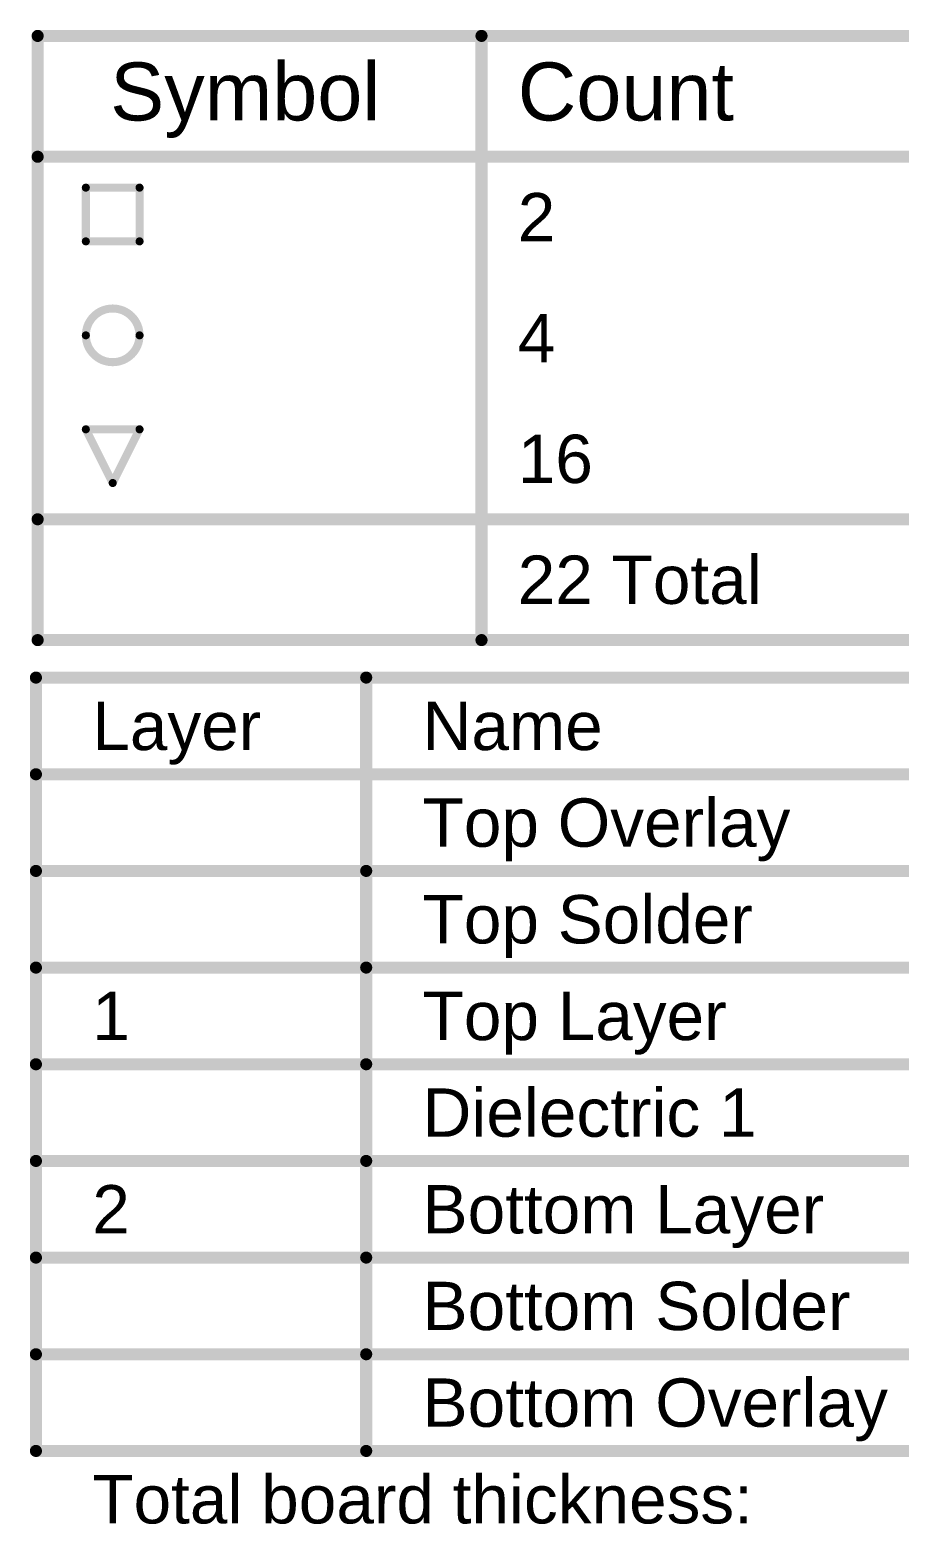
# Model space of a CAD drawing. Header units: inches. Extents: x -3 to 347, y -14 to 33.
# Drawn here: x 21.26 to 48.66, y -14.09 to 33.02 of the extents above; entities that cross this region are included whole.
import ezdxf

# ---------------------------------------------------------------- set-up
doc = ezdxf.new("R2010")
doc.units = ezdxf.units.IN
doc.layers.add('Drill Drawing', color=1, linetype='Continuous')
doc.layers.add('Fabrication_Layer', color=76, linetype='Continuous')
doc.styles.add('Arial', font='', dxfattribs={"height": 0.2})
doc.styles.get('Arial').set_extended_font_data('Arial')

msp = doc.modelspace()

# ---------------------------------------------------------------- linework, layer by layer
at = {"layer": 'Drill Drawing'}
for points, const_width in [([(21.501, 32.83), (346.733, 32.83)], 0.381), ([(21.501, 13.78), (21.501, 32.83)], 0.381), ([(35.493, 13.78), (35.493, 32.83)], 0.381), ([(21.501, 29.02), (346.733, 29.02)], 0.381), ([(23.02, 28.046), (24.713, 28.046)], 0.254), ([(23.02, 26.352), (23.02, 28.046)], 0.254), ([(24.713, 26.352), (24.713, 28.046)], 0.254), ([(23.02, 26.352), (24.713, 26.352)], 0.254), ([(23.02, 20.426), (24.713, 20.426)], 0.254), ([(23.02, 20.426), (23.866, 18.733)], 0.254), ([(23.866, 18.733), (24.713, 20.426)], 0.254), ([(21.501, 17.59), (346.733, 17.59)], 0.381), ([(21.501, 13.78), (346.733, 13.78)], 0.381)]:
    msp.add_lwpolyline(points, dxfattribs=dict(at, const_width=const_width))
for points, const_width in [([(21.406, 32.83, 1), (21.596, 32.83, 1)], 0.191), ([(21.406, 32.83, 1), (21.596, 32.83, 1)], 0.191), ([(35.398, 32.83, 1), (35.589, 32.83, 1)], 0.191), ([(21.406, 29.02, 1), (21.596, 29.02, 1)], 0.191), ([(22.956, 28.046, 1), (23.083, 28.046, 1)], 0.127), ([(22.956, 28.046, 1), (23.083, 28.046, 1)], 0.127), ([(24.65, 28.046, 1), (24.777, 28.046, 1)], 0.127), ([(24.65, 28.046, 1), (24.777, 28.046, 1)], 0.127), ([(22.956, 26.352, 1), (23.083, 26.352, 1)], 0.127), ([(22.956, 26.352, 1), (23.083, 26.352, 1)], 0.127), ([(24.65, 26.352, 1), (24.777, 26.352, 1)], 0.127), ([(24.65, 26.352, 1), (24.777, 26.352, 1)], 0.127), ([(24.713, 23.389, 1), (23.02, 23.389, 1)], 0.254), ([(22.956, 23.389, 1), (23.083, 23.389, 1)], 0.127), ([(24.65, 23.389, 1), (24.777, 23.389, 1)], 0.127), ([(22.956, 20.426, 1), (23.083, 20.426, 1)], 0.127), ([(22.956, 20.426, 1), (23.083, 20.426, 1)], 0.127), ([(24.65, 20.426, 1), (24.777, 20.426, 1)], 0.127), ([(24.65, 20.426, 1), (24.777, 20.426, 1)], 0.127), ([(23.803, 18.733, 1), (23.93, 18.733, 1)], 0.127), ([(23.803, 18.733, 1), (23.93, 18.733, 1)], 0.127), ([(21.406, 17.59, 1), (21.596, 17.59, 1)], 0.191), ([(21.406, 13.78, 1), (21.596, 13.78, 1)], 0.191), ([(21.406, 13.78, 1), (21.596, 13.78, 1)], 0.191), ([(35.398, 13.78, 1), (35.589, 13.78, 1)], 0.191)]:
    msp.add_lwpolyline(points, format="xyb", close=True, dxfattribs=dict(at, const_width=const_width))
at = {"layer": 'Fabrication_Layer', "const_width": 0.381}
for points in [[(21.446, -11.786), (21.446, 12.598)], [(21.446, 12.598), (136.732, 12.598)], [(31.858, -11.786), (31.858, 12.598)], [(21.446, 9.55), (136.732, 9.55)], [(21.446, 6.502), (31.858, 6.502)], [(31.858, 6.502), (55.474, 6.502)], [(21.446, 3.454), (31.858, 3.454)], [(31.858, 3.454), (55.474, 3.454)], [(21.446, 0.406), (31.858, 0.406)], [(31.858, 0.406), (55.474, 0.406)], [(21.446, -2.642), (31.858, -2.642)], [(31.858, -2.642), (55.474, -2.642)], [(21.446, -5.69), (31.858, -5.69)], [(31.858, -5.69), (55.474, -5.69)], [(21.446, -8.738), (31.858, -8.738)], [(31.858, -8.738), (55.474, -8.738)], [(21.446, -11.786), (31.858, -11.786)], [(31.858, -11.786), (55.474, -11.786)]]:
    msp.add_lwpolyline(points, dxfattribs=at)
at = {"layer": 'Fabrication_Layer', "const_width": 0.191}
for points in [[(21.351, 12.598, 1), (21.542, 12.598, 1)], [(21.351, 12.598, 1), (21.542, 12.598, 1)], [(31.763, 12.598, 1), (31.953, 12.598, 1)], [(21.351, 9.55, 1), (21.542, 9.55, 1)], [(21.351, 6.502, 1), (21.542, 6.502, 1)], [(31.763, 6.502, 1), (31.953, 6.502, 1)], [(31.763, 6.502, 1), (31.953, 6.502, 1)], [(21.351, 3.454, 1), (21.542, 3.454, 1)], [(31.763, 3.454, 1), (31.953, 3.454, 1)], [(31.763, 3.454, 1), (31.953, 3.454, 1)], [(21.351, 0.406, 1), (21.542, 0.406, 1)], [(31.763, 0.406, 1), (31.953, 0.406, 1)], [(31.763, 0.406, 1), (31.953, 0.406, 1)], [(21.351, -2.642, 1), (21.542, -2.642, 1)], [(31.763, -2.642, 1), (31.953, -2.642, 1)], [(31.763, -2.642, 1), (31.953, -2.642, 1)], [(21.351, -5.69, 1), (21.542, -5.69, 1)], [(31.763, -5.69, 1), (31.953, -5.69, 1)], [(31.763, -5.69, 1), (31.953, -5.69, 1)], [(21.351, -8.738, 1), (21.542, -8.738, 1)], [(31.763, -8.738, 1), (31.953, -8.738, 1)], [(31.763, -8.738, 1), (31.953, -8.738, 1)], [(21.351, -11.786, 1), (21.542, -11.786, 1)], [(21.351, -11.786, 1), (21.542, -11.786, 1)], [(31.763, -11.786, 1), (31.953, -11.786, 1)], [(31.763, -11.786, 1), (31.953, -11.786, 1)], [(31.763, -11.786, 1), (31.953, -11.786, 1)]]:
    msp.add_lwpolyline(points, format="xyb", close=True, dxfattribs=at)

# ---------------------------------------------------------------- texts
at = {"layer": 'Drill Drawing', "style": 'Arial'}
for s, height, p in [('Symbol', 1.8288, (23.787, 30.163)), ('Count', 1.8288, (36.636, 30.163)), ('2', 1.524, (36.636, 26.352)), ('4', 1.524, (36.636, 22.543)), ('16', 1.524, (36.636, 18.733)), ('22 Total', 1.524, (36.636, 14.922))]:
    msp.add_text(s, height=height, dxfattribs=at).set_placement(p)
at = {"layer": 'Fabrication_Layer', "style": 'Arial'}
for s, p in [('Layer', (23.224, 10.312)), ('Name', (33.636, 10.312)), ('Top Overlay', (33.636, 7.264)), ('Top Solder', (33.636, 4.216)), ('1', (23.224, 1.168)), ('Top Layer', (33.636, 1.168)), ('Dielectric 1', (33.636, -1.88)), ('2', (23.224, -4.928)), ('Bottom Layer', (33.636, -4.928)), ('Bottom Solder', (33.636, -7.976)), ('Bottom Overlay', (33.636, -11.024)), ('Total board thickness:', (23.224, -14.072))]:
    msp.add_text(s, height=1.524, dxfattribs=at).set_placement(p)

doc.saveas('drawing.dxf')
